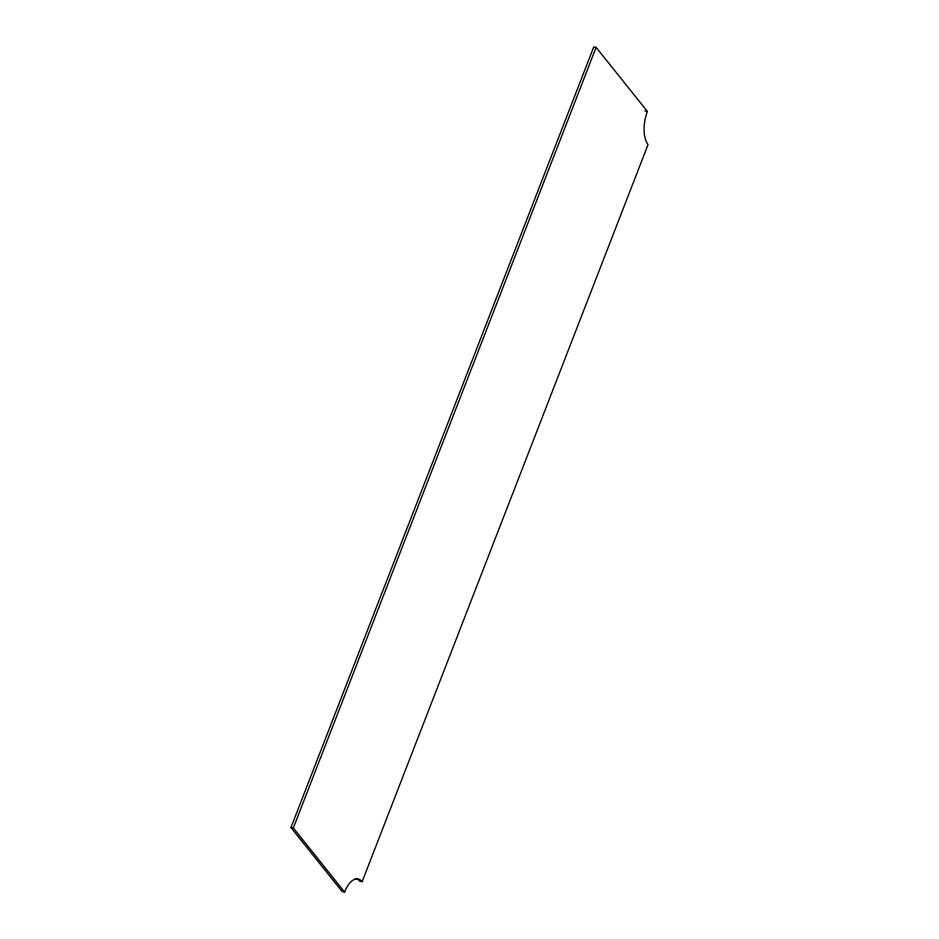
<?xml version="1.0" encoding="UTF-8"?>
<svg xmlns="http://www.w3.org/2000/svg" width="939" height="939" viewBox="0 0 939 939"><rect width="100%" height="100%" fill="white"/><g stroke="black" fill="none" stroke-linecap="round" stroke-linejoin="round"><path stroke-width="1.41" d="M290.949 827.552L593.73 46.95L596.112 47.361L647.382 111.448A24.848 11.855 -80.2 0 0 648.051 144.606L362.161 881.674A24.848 11.855 -80.2 0 0 344.613 892.05L342.219 891.639L290.949 827.552L293.344 827.963L344.613 892.05M293.344 827.963L596.112 47.361M644.987 111.037L647.382 111.448M362.161 881.674L359.766 881.251A24.848 11.855 -80.2 0 0 355.306 878.505"/></g></svg>
